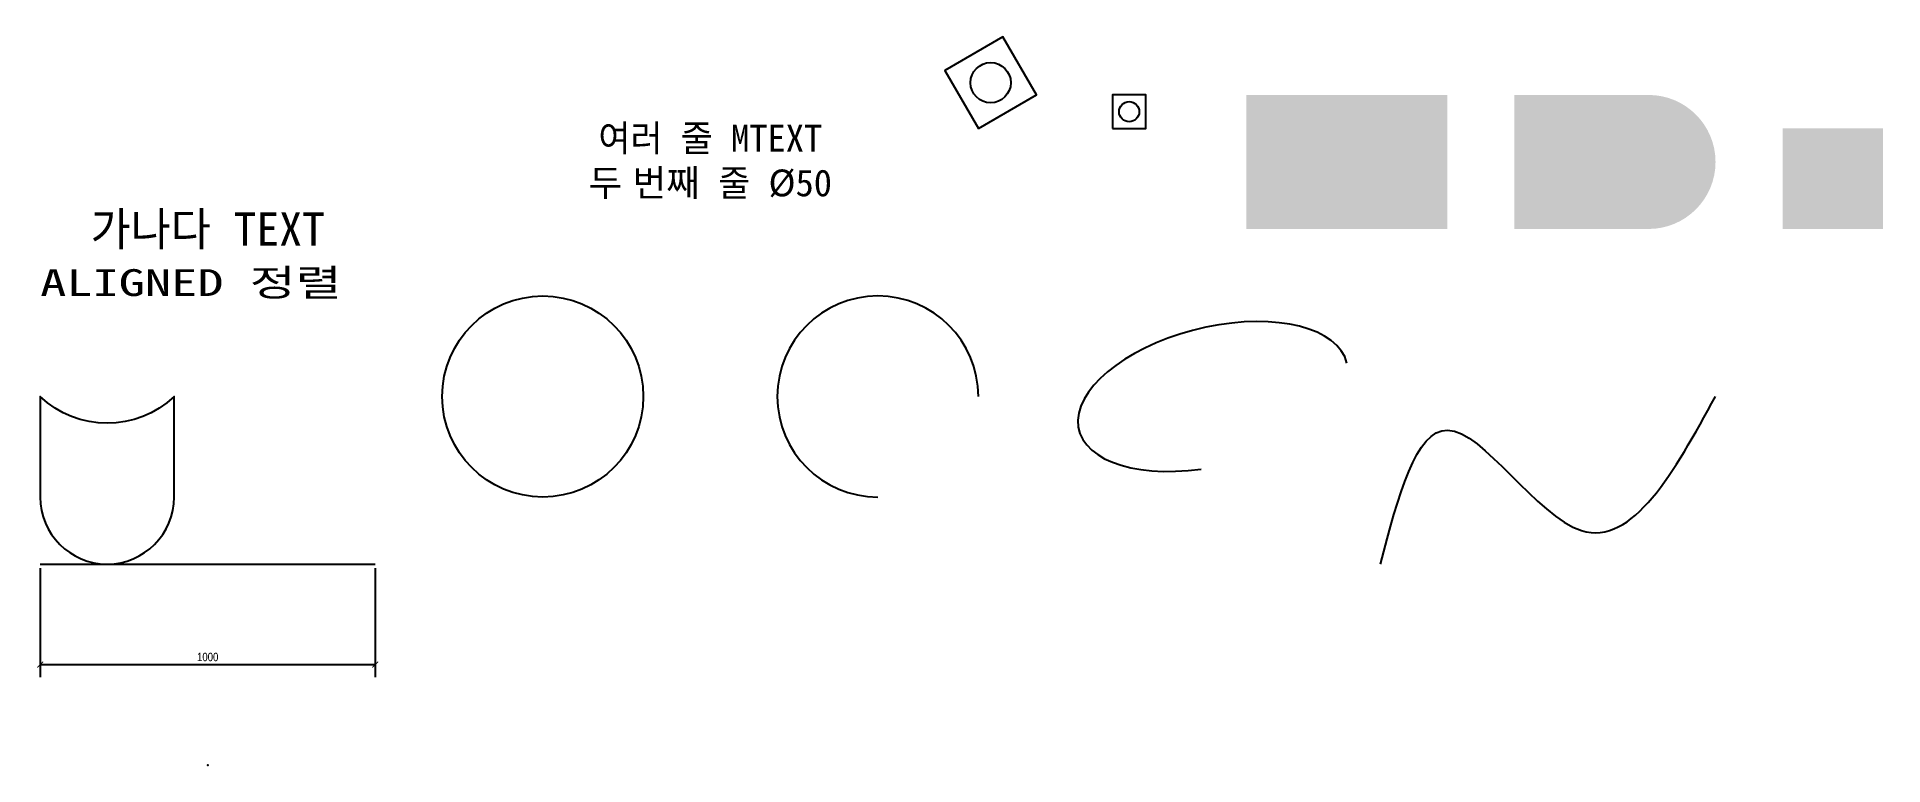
# Model space of a CAD drawing. Header units: metres. Extents: x -0.1 to 55, y -6 to 15.7.
import ezdxf
from ezdxf.enums import TextEntityAlignment as Align

# ---------------------------------------------------------------- set-up
doc = ezdxf.new("R2010")
doc.units = ezdxf.units.M
for name, color, linetype in [('BLK', 6, 'Continuous'), ('DIM', 2, 'Continuous'), ('HATCH', 3, 'Continuous'), ('TEXT', 5, 'Continuous'), ('WALL', 1, 'Continuous')]:
    doc.layers.add(name, color=color, linetype=linetype)
doc.styles.add('OpenSansCondensed-Light', font='OpenSansCondensed-Light.ttf')
doc.dimstyles.new('EZDXF', dxfattribs={"dimtxt": 0.25, "dimasz": 0.175, "dimexe": 0.375, "dimexo": 0.125, "dimgap": 0.1, "dimtad": 1, "dimlfac": 100, "dimzin": 12, "dimdsep": 46, "dimtxsty": 'OpenSansCondensed-Light', "dimblk": 'ARCHTICK', "dimcen": 2.5, "dimazin": 3, "dimtfac": 0.5, "dimtmove": 2, "dimatfit": 3})

# ---------------------------------------------------------------- blocks, each defined once
blk = doc.blocks.new('CHAIR')
blk.add_lwpolyline([(0, 0), (1, 0), (1, 1), (0, 1)], close=True)
at = {"color": 0}
blk.add_circle((0.5, 0.5), 0.3, dxfattribs=at)
blk = doc.blocks.new('_ARCHTICK')
at = {"color": 0, "linetype": 'BYBLOCK', "const_width": 0.15}
blk.add_lwpolyline([(-0.5, -0.5), (0.5, 0.5)], dxfattribs=at)

msp = doc.modelspace()

# ---------------------------------------------------------------- hatches: boundary and pattern name
at = {"layer": 'HATCH'}
msp.add_hatch(color=3, dxfattribs=at).paths.add_polyline_path([(36, 10), (42, 10), (42, 14), (36, 14)])
h = msp.add_hatch(color=1, dxfattribs=at)
edge = h.paths.add_edge_path()
edge.add_line((44, 10), (48, 10))
edge.add_arc((48, 12), 2, -90, 90)
edge.add_line((48, 14), (44, 14))
edge.add_line((44, 14), (44, 10))

# ---------------------------------------------------------------- linework, layer by layer
msp.add_point((5, -6))
at = {"color": 6}
msp.add_solid([(52, 10), (55, 10), (52, 13), (55, 13)], dxfattribs=at)
at = {"layer": 'WALL'}
msp.add_line((0, 0), (10, 0), dxfattribs=at)
msp.add_lwpolyline([(0, 2, 1), (4, 2), (4, 5, -0.4), (0, 5)], format="xyb", close=True, dxfattribs=at)
msp.add_circle((15, 5), 3, dxfattribs=at)
msp.add_arc((25, 5), 3, 0, 270, dxfattribs=at)
msp.add_ellipse((35, 5), major_axis=(4, 1), ratio=0.5, start_param=0, end_param=4.5, dxfattribs=at)
msp.add_spline([(40, 0), (42, 4), (46, 1), (50, 5)], degree=3, dxfattribs=at)

# ---------------------------------------------------------------- block references
at = {"layer": 'BLK', "color": 4, "xscale": 2, "yscale": 2, "rotation": 30}
msp.add_blockref('CHAIR', (28, 13), dxfattribs=at)
at = {"layer": 'BLK'}
msp.add_blockref('CHAIR', (32, 13), dxfattribs=at)

# ---------------------------------------------------------------- texts
at = {"layer": 'TEXT'}
msp.add_text('가나다 TEXT', height=1, dxfattribs=at).set_placement((5, 10), align=Align.MIDDLE_CENTER)
msp.add_text('ALIGNED 정렬', height=0.8, dxfattribs=at).set_placement((0, 8), (9, 8), align=Align.ALIGNED)
at = {"layer": 'TEXT', "insert": (20, 12), "char_height": 0.8, "attachment_point": 5}
msp.add_mtext('여러 줄 MTEXT\\P{\\fArial|b1;두 번째} 줄 %%c50', dxfattribs=at)

# ---------------------------------------------------------------- dimensions: what is measured, and where the dimension line sits
at = {"layer": 'DIM'}
msp.add_linear_dim(base=(0, -3), p1=(0, 0), p2=(10, 0), dimstyle='EZDXF', dxfattribs=at).render()

doc.saveas('drawing.dxf')
